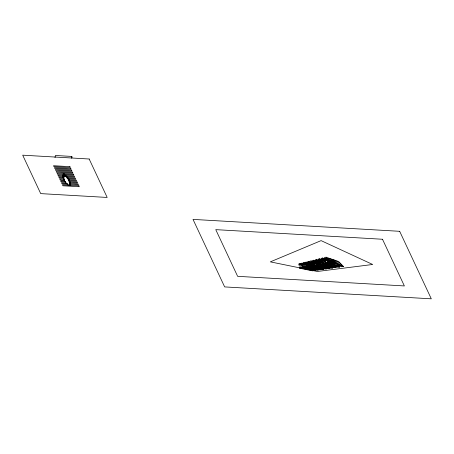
<?xml version="1.0" encoding="UTF-8"?>
<svg xmlns="http://www.w3.org/2000/svg" width="454" height="454" viewBox="0 0 454 454"><rect width="100%" height="100%" fill="white"/><g stroke="black" fill="none" stroke-linecap="round" stroke-linejoin="round"><path stroke-width="0.68" d="M55.013 157.532L55.388 155.489L71.783 156.431L72.203 157.334M71.454 158.225L71.783 156.431M331.431 260.29L334.019 260.08L338.088 262.072A25.816 10.788 10.4 0 1 339.524 263.031L341.851 265.425L339.564 264.92A17.263 7.213 10.4 0 1 337.424 263.768M326.976 268.189L326.653 268.195A4.239 1.771 10.4 0 1 326.171 268.195L328.077 268.666L329.525 268.462L328.832 267.644A10.879 4.546 10.4 0 1 327.408 267.667A2.486 1.039 10.4 0 1 327.357 268.076L327.175 268.178M327.34 268.07L327.294 268.121A1.084 0.454 10.4 0 1 327.198 268.178M311.382 263.984L311.223 264.046A3.252 1.356 10.4 0 0 310.962 264.046L310.105 264.324A9.307 3.893 10.4 0 0 307.035 263.286A7.315 3.059 10.4 0 0 305.275 262.94L305.082 262.378L306.161 262.106L307.676 262.497M311.331 264.035L311.921 265.93L325.132 269.074L326.505 268.882L325.887 267.939A3.348 1.402 10.4 0 1 326.034 267.883L326.596 267.724A8.217 3.433 10.4 0 1 325.427 267.219M320.592 269.063L320.921 269.665L319.69 269.835L306.637 266.946L306.376 266.192L307.562 265.624M331.17 260.863L335.313 262.128C335.353 263.167 341.749 266.288 339.019 264.16A24.317 10.164 10.4 0 0 336.249 262.202L333.1 260.562L331.607 260.273M299.016 265.045L299.907 264.563L299.702 263.706L298.772 263.939L299.016 265.045A4.739 1.981 10.4 0 1 302.608 265.913M309.367 264.018L303.902 262.667L302.869 262.923L303.028 263.451A7.338 3.065 10.4 0 1 304.776 263.785A8.938 3.734 10.4 0 1 308.431 265.074L309.197 264.693A5.153 2.151 10.4 0 1 311.523 265.045M325.126 268.371L321.846 267.275L322.221 267.485M321.835 267.281L321.256 266.975M310.939 262.713L312.448 262.304L315.53 262.826A10.385 4.341 10.4 0 1 317.295 263.388M67.527 178.536L66.681 177.662A2.815 2.452 -25.1 0 0 67.101 177.486A3.235 2.815 -25.1 0 0 67.652 177.145M311.733 265.499A7.4 3.093 10.4 0 1 309.946 264.932L308.805 265.42L309.202 266.453L322.34 269.466L323.64 269.284L323.248 268.626M65.989 175.153L64.542 175.477L62.834 175.051M70.478 184.733L69.031 185.062L67.317 184.636M304.776 263.785A9.029 3.774 10.4 0 1 307 264.461L301.751 263.201L300.769 263.439L300.945 264.126L301.91 263.785A7.667 3.201 10.4 0 1 307.131 265.38M315.683 260.8L313.714 260.238L312.443 260.551C312.925 262.838 315.729 260.545 317.391 261.844A10.561 4.415 10.4 0 1 318.152 262.043A12.337 5.159 10.4 0 1 319.758 262.554A1.481 0.619 10.4 0 1 320.059 262.157M337.118 266.214L337.288 266.152A7.939 3.32 10.4 0 0 338.014 265.811M313.067 261.827L316.12 262.208A9.778 4.086 10.4 0 1 316.892 262.406A11.509 4.807 10.4 0 1 318.577 262.94L319.764 262.554A1.907 0.794 10.4 0 1 319.86 262.287M309.163 266.35A8.842 3.694 10.4 0 1 307.523 265.862L307.165 265.97M320.342 262.145L319.866 262.293A22.944 9.585 10.4 0 1 320.371 262.134L316.268 260.965L317.891 261.215A10.266 4.29 10.4 0 1 319.61 261.646M326.171 267.837L326.188 267.832A2.015 0.84 10.4 0 0 325.773 267.996M322.942 261.493L322.879 261.51A0.829 0.346 10.4 0 0 322.737 261.549L323.015 261.476L316.529 259.54L315.184 259.875C315.814 261.793 318.385 259.802 319.945 261.016A11.691 4.886 10.4 0 1 320.955 261.294A14.017 5.857 10.4 0 1 322.556 261.81A1.447 0.607 10.4 0 1 322.726 261.544M327.714 265.959L327.516 266.192A20.248 8.461 10.4 0 1 327.862 266.095L327.692 265.936M303.028 263.451L304.066 263.189A8.354 3.49 10.4 0 1 309.134 264.716M318.657 260.108L320.098 259.733L322.692 260.204A14.88 6.22 10.4 0 1 325.694 261.152L325.7 261.152A64.258 26.854 10.4 0 0 324.173 261.453A14.886 6.22 10.4 0 0 322.51 260.902A12.309 5.142 10.4 0 0 321.506 260.619L318.657 260.108L318.078 259.16L319.508 258.808L326.199 260.88L325.898 260.931A1.129 0.471 10.4 0 0 325.711 261.152A1.004 0.42 10.4 0 1 326.006 260.88L325.915 260.925M321.199 262.151L322.556 261.81A57.579 24.062 10.4 0 0 321.199 262.151A13.279 5.55 10.4 0 0 319.61 261.646A11.072 4.625 10.4 0 0 318.594 261.373L315.763 260.937M64.57 176.39L64.502 176.407A1.022 0.426 10.4 0 0 64.343 176.475M310.19 261.952L308.544 261.515L307.403 261.799L307.716 262.611A7.372 3.082 10.4 0 1 311.932 263.814M312.851 261.385L311.058 260.897L309.855 261.192L310.491 262.656A1.72 0.721 10.4 0 1 310.854 262.735A0.704 0.295 10.4 0 1 311.325 262.73L312.857 262.894A7.105 2.968 10.4 0 1 314.35 263.224L315.121 263.439A3.399 1.419 10.4 0 1 316.279 263.536L317.244 263.405M324.36 259.802A15.629 6.532 10.4 0 1 327.504 260.834A62.397 26.077 10.4 0 1 329.218 260.573A1.067 0.443 10.4 0 1 329.269 260.488L329.956 260.443A7.82 3.269 10.4 0 1 330.115 260.437L322.669 258.025L321.154 258.4L321.772 259.313L324.355 259.807M328.821 261.22L327.396 261.549L328.321 262.781L341.658 266.765L343.479 266.515L338.673 261.498L326.034 257.191L324.417 257.588L325.132 258.536L327.941 259.143A17.28 7.219 10.4 0 1 331.255 260.312L331.528 260.278M321.772 259.313L323.322 258.945L326.154 259.529A16.509 6.895 10.4 0 1 329.218 260.573A0.755 0.318 10.4 0 1 329.502 260.375M336.164 263.609L334.167 263.104A18.444 7.707 10.4 0 1 329.178 261.135L328.934 261.198M332.81 262.662A19.8 8.274 10.4 0 1 329.161 261.141L328.384 261.322M325.132 258.536L326.812 258.178L329.598 258.797A17.984 7.514 10.4 0 1 333.196 260.114M334.74 267.185L333.327 267.457L336.096 267.542L335.41 266.708A28.506 11.912 10.4 0 1 333.894 267.031L335.41 266.708L335.341 267.06A0.76 0.318 10.4 0 1 335.143 267.162A0.766 0.318 10.4 0 1 334.774 267.179L336.096 267.542M324.173 261.453L325.677 261.152M318.061 269.477L318.339 270.022L317.164 270.187L304.208 267.412L303.998 266.697L305.111 266.487A9.097 3.802 10.4 0 0 306.626 266.918L307.829 266.719L320.921 269.665M336.096 266.674L335.988 266.64A1.424 0.596 10.4 0 0 335.546 266.6L324.604 263.496L323.798 262.31L325.473 261.964A17.371 7.258 10.4 0 0 330.177 263.757M311.983 263.791L313.101 263.621A3.564 1.487 10.4 0 1 315.031 263.74L315.485 263.672A12.485 5.215 10.4 0 0 317.783 264.631M300.747 268.081L300.491 267.014A6.912 2.889 10.4 0 0 301.791 267.4A6.929 2.894 10.4 0 1 300.491 267.014A4.71 1.969 10.4 0 1 299.754 266.98A3.025 1.266 10.4 0 1 299.436 266.941L299.731 268.274L300.747 268.081L317.391 271.475L372.683 264.478L321.091 240.626L270.323 261.862L299.634 267.849M304.169 267.275A8.512 3.558 10.4 0 1 302.756 266.873A13.733 5.737 10.4 0 1 301.683 266.975L301.91 267.854L302.983 267.65L315.882 270.368L315.649 269.863M304.208 267.412L305.338 267.196L318.339 270.022M309.202 266.453L310.468 266.209L323.64 269.284M311.921 265.93L313.26 265.675L326.505 268.882M315.031 263.723L314.043 263.825L314.804 265.38L316.222 265.102L326.596 267.724L325.376 267.196A14.823 6.197 10.4 0 1 323.742 266.305M317.862 264.79L319.378 264.5L329.508 267.168A40.247 16.815 10.4 0 0 328.043 267.417L317.862 264.79C315.712 260.868 323.81 265.891 325.79 265.425M321.126 264.16L322.737 263.853L333.123 266.725A39.844 16.65 10.4 0 0 331.329 266.918L321.126 264.16L320.382 262.945L321.971 262.656A16.321 6.821 10.4 0 0 322.522 262.906L322.698 262.883M324.604 263.496L326.324 263.161L339.677 267.043L338.627 265.862M328.321 262.781L330.166 262.423L343.479 266.515M305.275 262.94L306.399 262.758A8.036 3.36 10.4 0 1 310.911 264.069M321.772 262.696L322.737 263.853M328.043 267.417L329.508 267.168A12.627 5.278 10.4 0 1 327.527 266.192M321.67 262.713L321.177 262.804M330.569 265.187L330.637 265.499A13.824 5.777 10.4 0 0 332.969 266.674L331.329 266.918M70.12 185.578L68.196 185.425M327.51 260.834L329.218 260.573M64.61 174.058L63.14 173.984M324.474 263.303L322.805 262.866M330.081 267.922L332.714 268.013L332.186 267.315L330.66 267.502A1.493 0.624 10.4 0 1 330.381 267.911L330.325 267.894M315.882 270.368L314.764 270.522L301.91 267.854M339.677 267.043L337.958 267.281L336.108 266.759M312.681 263.672L312.931 263.643A6.379 2.667 10.4 0 0 308.964 262.526A9.835 4.109 10.4 0 0 307.721 262.611M330.399 267.888L332.714 268.013M328.452 268.115A0.902 0.375 10.4 0 1 328.157 268.115L327.334 268.172M315.655 263.729L317.516 264.149M301.717 266.975L302.767 266.878L302.983 267.65M315.121 263.439L317.17 263.405M314.577 264.892A9.324 3.899 10.4 0 1 312.448 263.939L312.085 263.944A7.593 3.172 10.4 0 1 311.484 263.95M64.553 176.334A0.908 0.38 10.4 0 1 65.393 176.612L74.814 177.145L74.388 176.243L57.998 175.301L58.418 176.203L64.258 176.538L62.533 175.777M64.042 178.337L63.952 177.503L58.895 177.213L59.315 178.116L64.054 178.388L62.907 177.656M66.681 177.662L75.285 178.155L75.71 179.063L67.425 178.581M64.337 179.392L59.792 179.126L60.212 180.034C63.617 180.743 66.341 180.641 63.242 178.643M68.083 179.608L76.181 180.073L76.607 180.976L68.56 180.51L68.1 179.636A3.263 2.843 -25.1 0 0 68.889 179.041M65.234 181.305L60.688 181.044L61.108 181.946L65.813 182.219L64.139 180.556M67.652 184.188A8.864 3.706 10.4 0 1 66.778 183.393L61.585 182.956L62.005 183.859L67.669 184.188L66.267 183.569M69.388 183.405L77.975 183.904L78.4 184.806L69.19 184.273A6.923 2.894 10.4 0 0 69.354 183.796L69.388 183.405A2.815 2.452 -25.1 0 0 69.797 183.234A3.013 2.622 -25.1 0 0 70.41 182.831M338.542 265.834C337.521 267.849 333.406 263.553 331.097 264.007A11.708 4.892 10.4 0 1 330.177 263.751A14.403 6.021 10.4 0 1 329.258 263.468L327.164 262.701A18.733 7.826 10.4 0 1 325.473 261.964L326.324 263.161M316.222 268.064L314.894 267.758M299.731 268.274L312.477 270.839L313.544 270.692L313.345 270.226M327.913 264.705L329.814 265.005A19.8 8.274 10.4 0 0 331.499 265.976L333.123 266.725M299.702 263.706L300.911 263.99M301.638 264.847L301.944 264.92A6.901 2.883 10.4 0 1 303.868 265.539L305.848 266.714M310.723 264.359L311.296 264.5M314.804 265.38L325.7 268.076A1.249 0.522 10.4 0 1 325.342 268.359M328.157 268.115L329.525 268.462M309.117 262.866L309.855 263.053M312.749 263.791L314.208 264.166M316.012 263.496L317.352 263.848M320.757 263.558L319.372 263.178A7.423 3.104 10.4 0 1 320.916 263.842M314.423 264.603L313.566 264.381A6.884 2.877 10.4 0 0 313.124 264.285M319.27 267.678L321.795 268.467A0.863 0.363 10.4 0 0 322.187 268.405M331.255 260.812L333.679 262.009M329.508 267.168L328.792 266.856A16.622 6.946 10.4 0 1 326.574 265.63M302.665 265.891L304.072 266.685M63.952 177.503L62.72 176.799M66.636 183.257L65.399 182.542M307.21 265.352L307.63 265.573A3.604 1.504 10.4 0 1 308.919 265.715M65.813 182.219L64.468 181.299M64.706 180.289L63.628 179.54M321.92 264.376L322.368 264.648M306.853 266.061L305.497 265.346A7.871 3.286 10.4 0 0 302.682 264.432A6.441 2.69 10.4 0 0 300.945 264.12M327.555 264.33L328.151 264.756M330.762 263.922L329.587 263.155A22.853 9.551 10.4 0 1 330.762 263.922A12.23 5.113 10.4 0 1 330.177 263.751M318.543 263.053L318.77 263.133A1.464 0.613 10.4 0 0 319.19 263.172M332.93 264.154L333.281 264.427M330.387 265.136L330.762 265.454M326.034 257.191L326.812 258.178M329.156 261.141L330.166 262.423M322.669 258.025L323.322 258.945M326.392 264.001L326.659 264.387M325.047 266.646L325.422 267.219A10.584 4.426 10.4 0 0 324.888 266.6M319.508 258.808L320.098 259.733M322.431 267.264L322.698 267.707M316.529 259.54L317.102 260.545M318.646 263.229L319.378 264.5M313.714 260.238L314.31 261.396M315.485 263.672L316.222 265.102M311.058 260.897L311.728 262.35M312.46 263.933L313.26 265.675M308.544 261.515L308.97 262.548M309.94 264.932L310.468 266.209M306.161 262.106L306.399 262.758M307.523 265.862L307.829 266.719M303.902 262.667L304.066 263.189M305.111 266.487L305.338 267.196M301.751 263.201L301.91 263.785M328.946 267.639L328.844 267.968A0.987 0.414 10.4 0 1 328.582 268.098M332.186 267.315A28.392 11.866 10.4 0 1 330.66 267.502M332.141 267.315A1.396 0.585 10.4 0 1 331.891 267.718M333.866 267.031A1.578 0.658 10.4 0 1 333.735 267.4M329.564 260.375A0.965 0.403 10.4 0 1 330.109 260.443M337.254 263.763A3.059 1.277 10.4 0 1 336.715 263.706L335.546 263.178A24.3 10.153 10.4 0 0 333.679 262.009M331.176 260.868A8.234 3.439 10.4 0 1 330.484 261.158L330.24 261.249A16.985 7.099 10.4 0 1 332.788 262.662M322.896 262.849A13.013 5.437 10.4 0 1 324.587 263.729M327.901 264.716A14.477 6.05 10.4 0 1 322.039 262.633M317.573 262.923A1.039 0.431 10.4 0 1 318.504 262.951L315.025 261.981A8.632 3.609 10.4 0 1 316.892 262.412M318.555 262.928A44.418 18.563 10.4 0 1 319.764 262.554M320.115 262.168A0.874 0.363 10.4 0 1 320.28 262.14M317.34 263.388A1.742 0.726 10.4 0 1 317.55 262.917M324.071 267.678A3.07 1.283 10.4 0 1 324.139 268.229M320.842 268.053A1.822 0.76 10.4 0 1 320.768 268.286M317.295 263.297A1.89 0.789 10.4 0 1 317.692 263.377M299.907 264.563A5.533 2.31 10.4 0 1 301.632 264.847M310.099 264.319A4.2 1.754 10.4 0 1 311.262 264.421M308.431 265.068A3.967 1.657 10.4 0 1 309.435 265.164M311.966 263.774A4.148 1.737 10.4 0 1 314.106 263.984M66.88 176.09A2.991 2.605 -25.1 0 1 65.427 176.663M68.31 178.008A3.263 2.837 -25.1 0 1 67.601 178.524M69.388 179.909A3.252 2.832 -25.1 0 1 68.571 180.522M69.797 180.953A3.195 2.781 -25.1 0 1 69.008 181.521M70.137 181.833A3.121 2.718 -25.1 0 1 69.394 182.355M70.552 183.722A2.837 2.469 -25.1 0 1 69.19 184.284M327.47 262.003L327.453 262.003A12.638 5.283 10.4 0 1 327.901 262.225L327.453 262.003M89.171 159.008L22.7 155.177L40.707 193.614L107.178 197.445L89.171 159.008M69.905 166.669L53.51 165.727L53.935 166.629L70.325 167.571L69.905 166.669M70.801 168.587L54.406 167.639L54.832 168.542L71.221 169.49L70.801 168.587M71.698 170.5L55.303 169.552L55.729 170.46L72.118 171.402L71.698 170.5M72.595 172.412L56.2 171.47L56.625 172.372L73.015 173.314L72.595 172.412M73.491 174.33L57.102 173.383L57.522 174.285L73.911 175.233L73.491 174.33M77.078 181.986L68.985 181.521L69.252 182.417L77.503 182.888L77.078 181.986M78.871 185.817L62.482 184.874L62.907 185.777L79.297 186.719L78.871 185.817M399.668 231.307L193.018 219.396L224.651 286.911L431.3 298.823L399.668 231.307M382.495 239.252L215.758 229.639L237.635 276.327L404.372 285.941L382.495 239.252"/></g></svg>
